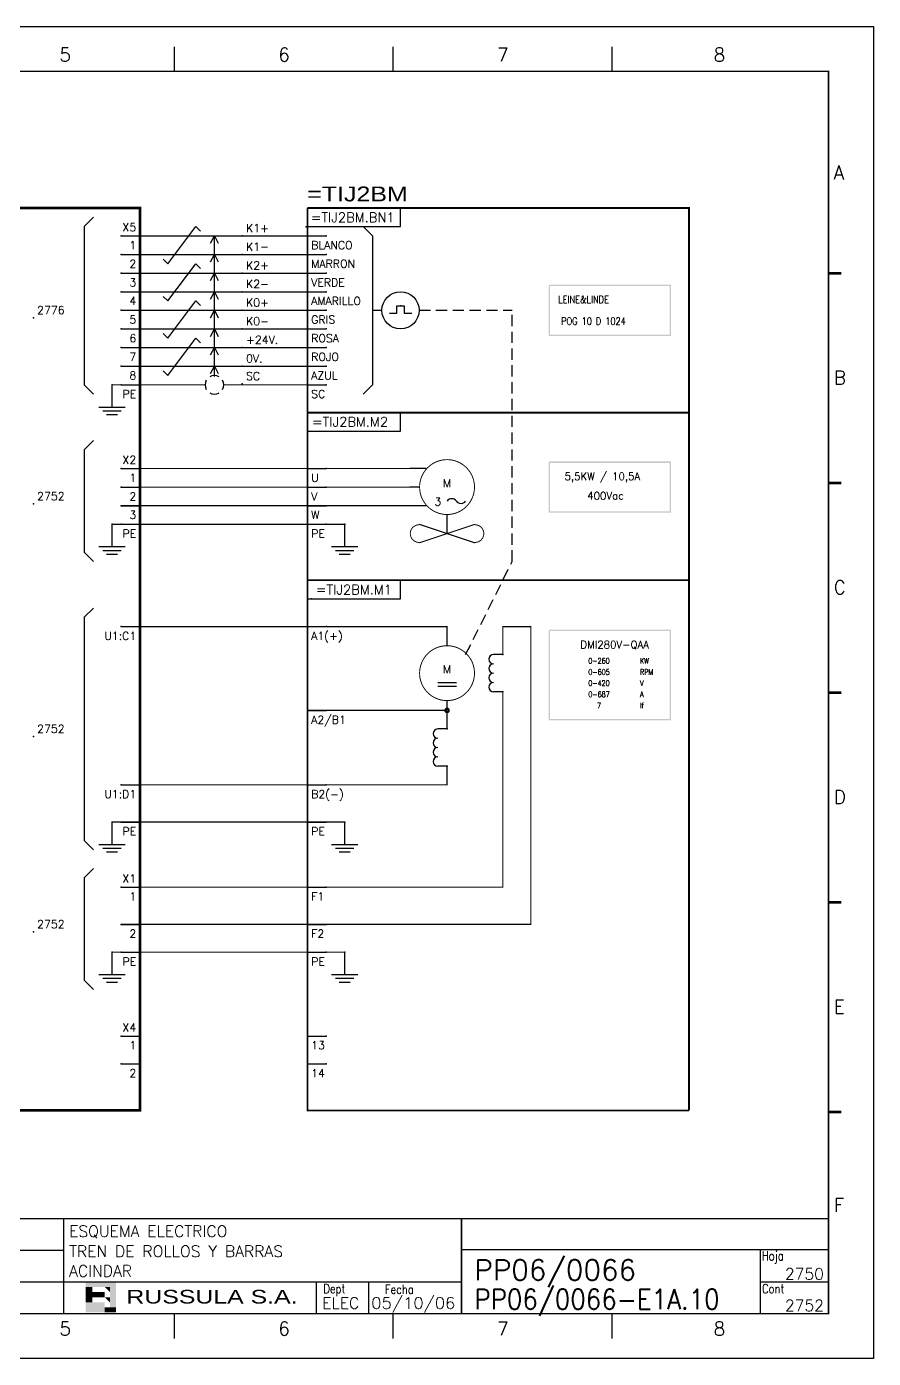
# Model space of a CAD drawing. Extents: x -25 to 1044, y -25744 to 292.
# Drawn here: x 637.3 to 826.1, y -19313.7 to -19016.7 of the extents above; entities that cross this region are included whole.
import ezdxf
from ezdxf.enums import TextEntityAlignment as Align

# ---------------------------------------------------------------- set-up
doc = ezdxf.new("R2010")
doc.units = 0
doc.header["$LTSCALE"] = 10
doc.header["$MEASUREMENT"] = 0
doc.linetypes.add('DASHDOT', pattern=[1, 0.5, -0.25, 0, -0.25])
doc.linetypes.add('HIDDEN', pattern=[0.375, 0.25, -0.125])
doc.layers.get('0').update_dxf_attribs({"linetype": 'CONTINUOUS'})
for name, color, linetype in [('1', 7, 'CONTINUOUS'), ('10', 5, 'CONTINUOUS'), ('102', 7, 'CONTINUOUS'), ('2', 7, 'CONTINUOUS'), ('8', 1, 'CONTINUOUS'), ('9', 6, 'CONTINUOUS'), ('DIBUJO', 7, 'CONTINUOUS'), ('NODE', 7, 'CONTINUOUS')]:
    doc.layers.add(name, color=color, linetype=linetype)
doc.styles.add('HELV', font='HELVBLD.SHX', dxfattribs={"width": 1.2})
doc.styles.add('HELVETICA', font='HELV.SHX')
doc.styles.add('LABEL', font='SIMPLEX', dxfattribs={"width": 0.8, "height": 4})
doc.styles.add('ROMAND', font='ROMAND.SHX', dxfattribs={"width": 0.7})
doc.styles.add('ROMANS', font='romans')
doc.styles.get("Standard").update_dxf_attribs({"font": 'simplex'})

# ---------------------------------------------------------------- blocks, each defined once
blk = doc.blocks.new('NOD', base_point=(237.5, 170))
at = {"layer": 'NODE'}
blk.add_point((237.5, 170), dxfattribs=at)
blk = doc.blocks.new('$060303')
at = {"layer": '2'}
for p, q in [((0, 0), (2.5, 0)), ((0, -10), (2.5, -10))]:
    blk.add_line(p, q, dxfattribs=at)
for centre, end in [((2.5, -1.25), 90), ((2.5, -3.75), 90.00000000000001), ((2.5, -6.25), 90.00000000000001), ((2.5, -8.75), 90.00000000000001)]:
    blk.add_arc(centre, 1.25, 270, end, dxfattribs=at)
for p in [(0, 0), (0, -10)]:
    blk.add_blockref('NOD', p, dxfattribs=at)
at = {"layer": '8'}
for tag, p in [('1A', (1.5, -3.324999999999989)), ('2A', (1.5, -13.32499999999999))]:
    blk.add_attdef(tag, text='', height=2.15, dxfattribs=at).set_placement(p, align=Align.RIGHT)
at = {"layer": '9'}
blk.add_attdef('ID', text='', height=2.15, dxfattribs=at).set_placement((0, 1.175000000000011), align=Align.CENTER)
blk = doc.blocks.new('$$PLL21')
blk.add_line((-2.5, 0), (2.5, 0))
at = {"layer": '2'}
for p in [(-2.5, 0), (2.5, 0)]:
    blk.add_blockref('NOD', p, dxfattribs=at)
at = {"layer": '8'}
blk.add_attdef('*A', (-1.5, -3.574999999999989), '', height=2.15, dxfattribs=at)
at = {"layer": '9'}
blk.add_attdef('ID', (-1.5, 1.25), '', height=2.15, dxfattribs=at)
blk = doc.blocks.new('$$PLR12')
blk.add_line((-2.5, 0), (2.5, 0))
at = {"layer": '2'}
for p in [(-2.5, 0), (2.5, 0)]:
    blk.add_blockref('NOD', p, dxfattribs=at)
at = {"layer": '8'}
blk.add_attdef('*A', text='', height=2.15, dxfattribs=at).set_placement((1.5, -3.574999999999989), align=Align.RIGHT)
at = {"layer": '9'}
blk.add_attdef('ID', text='', height=2.15, dxfattribs=at).set_placement((1.5, 1.25), align=Align.RIGHT)
blk = doc.blocks.new('$021501')
at = {"layer": '2'}
for p, q in [((0, -6), (0, 0)), ((-3.5, -6), (3.5, -6)), ((-2.5, -7), (2.5, -7)), ((-1.5, -8), (1.5, -8))]:
    blk.add_line(p, q, dxfattribs=at)
blk.add_blockref('NOD', (0, 0), dxfattribs=at)
blk = doc.blocks.new('$PP313')
at = {"layer": '2'}
blk.add_blockref('NOD', (0, 0), dxfattribs=at)
at = {"layer": '8'}
blk.add_attdef('1A', (1, -3.324999999999989), '', height=2.15, dxfattribs=at)
at = {"layer": '9'}
blk.add_attdef('ID', (1, 1), '', height=2.15, dxfattribs=at)
blk = doc.blocks.new('DOT', base_point=(355.25, 185))
at = {"layer": '2'}
blk.add_lwpolyline([(355, 185, 0.25, 0.25, 2.502154082895779), (355.237515595764, 185.2496880847195, 0.25, 0.25, 0.3996556434456849)], format="xyseb", close=True, dxfattribs=at)
blk = doc.blocks.new('$020501')
at = {"layer": '2'}
for p, q in [((-2, 1), (0, 0)), ((0, 0), (-2, -1))]:
    blk.add_line(p, q, dxfattribs=at)
blk = doc.blocks.new('$030107')
at = {"layer": '102'}
for centre, start, end in [((0, 0), 150.0000000000002, 209.9999999999999), ((0, 0), 60.00000000000018, 119.9999999999999), ((0, 0), 330.0000000000002, 29.99999999999989), ((0, -2.842170943040401e-14), 240.0000000000001, 299.9999999999998)]:
    blk.add_arc(centre, 2.500000000000008, start, end, dxfattribs=at)
blk = doc.blocks.new('$021325')
at = {"layer": '2'}
for p, q in [((-1, 0), (1, 0)), ((-1, -2), (-1, 0)), ((1, 0), (1, -2)), ((-3, -2), (-1, -2)), ((1, -2), (3, -2))]:
    blk.add_line(p, q, dxfattribs=at)
blk.add_blockref('NOD', (0, 0), dxfattribs=at)
blk = doc.blocks.new('newcajec')
at = {"layer": '1'}
for p, q in [((179.4, 20.84999999999999), (0.1303441721052074, 20.84999999999999)), ((7, 20.84999999999999), (7, 0)), ((71, 20.84999999999999), (71, 0)), ((84, 20.84999999999999), (84, 0.08964143426294768)), ((99, 20.84999999999999), (99, 0)), ((215.2, 20.79999999999999), (215.2, 0)), ((184.6434108527132, 20.17582254554676), (184.806079472624, 20.01315011347727)), ((184.806079472624, 20.01315011347727), (185.1814685954953, 20.25090212957883)), ((10.6, 16.64), (0, 16.64)), ((10.6, 16.64), (99.00000000000001, 16.64)), ((10.6, 12.48), (0, 12.48)), ((10.6, 12.48), (99.00000000000001, 12.48)), ((179.4, 13.86666666), (215.2, 13.86666666)), ((368, 14.06084184883153), (368, 0)), ((10.6, 8.32), (0, 8.32)), ((10.6, 8.32), (99.00000000000001, 8.32)), ((179.4, 6.93333333), (267.6330803594942, 6.93333333)), ((267.6330803594942, 6.93333333), (302.5, 6.93333333)), ((270.6330803594942, 6.908826233307309), (270.6330803594942, 0)), ((282.0665401797471, 6.93333333), (282.0665401797471, 0)), ((368, 6.93333333), (383, 6.93333333)), ((10.6, 4.16), (0, 4.16)), ((10.6, 4.16), (99.00000000000001, 4.16))]:
    blk.add_line(p, q, dxfattribs=at)
for points in [[(47.50000000000003, 272.5, 0.3, 0.3, 0), (47.50000000000003, 277.9125820568927, 0.3, 0.3, 0)], [(95.50000000000003, 272.5, 0.3, 0.3, 0), (95.50000000000003, 277.9125820568927, 0.3, 0.3, 0)], [(143.5000000000001, 272.5, 0.3, 0.3, 0), (143.5000000000001, 277.9125820568927, 0.3, 0.3, 0)], [(191.5000000000001, 272.5, 0.3, 0.3, 0), (191.5000000000001, 277.9125820568927, 0.3, 0.3, 0)], [(239.5000000000001, 272.5, 0.3, 0.3, 0), (239.5000000000001, 277.9125820568927, 0.3, 0.3, 0)], [(287.5000000000001, 272.5, 0.3, 0.3, 0), (287.5000000000001, 277.9125820568927, 0.3, 0.3, 0)], [(335.5000000000001, 272.5, 0.3, 0.3, 0), (335.5000000000001, 277.9125820568927, 0.3, 0.3, 0)], [(-2.989059080962793, 228.2254404700672, 0.6, 0.6, 0), (-0.1817779831361044, 228.2254404700672, 0.6, 0.6, 0)], [(383.0109409190372, 228.2254404700672, 0.6, 0.6, 0), (385.8182220168639, 228.2254404700672, 0.6, 0.6, 0)], [(-2.989059080962793, 182.2254404700672, 0.6, 0.6, 0), (-0.1817779831361044, 182.2254404700672, 0.6, 0.6, 0)], [(383.0109409190372, 182.2254404700672, 0.6, 0.6, 0), (385.8182220168639, 182.2254404700672, 0.6, 0.6, 0)], [(-2.989059080962793, 136.2254404700672, 0.6, 0.6, 0), (-0.1817779831361044, 136.2254404700672, 0.6, 0.6, 0)], [(383.0109409190372, 136.2254404700672, 0.6, 0.6, 0), (385.8182220168639, 136.2254404700672, 0.6, 0.6, 0)], [(-2.989059080962793, 90.2254404700672, 0.6, 0.6, 0), (-0.1817779831361044, 90.2254404700672, 0.6, 0.6, 0)], [(383.0109409190372, 90.2254404700672, 0.6, 0.6, 0), (385.8182220168639, 90.2254404700672, 0.6, 0.6, 0)], [(-2.989059080962793, 44.22544047006719, 0.6, 0.6, 0), (-0.1817779831361044, 44.22544047006719, 0.6, 0.6, 0)], [(383.0109409190372, 44.22544047006719, 0.6, 0.6, 0), (385.8182220168639, 44.22544047006719, 0.6, 0.6, 0)], [(383, 20.79999999999999, 0.3, 0.3, 0), (179.4, 20.79999999999999, 0.3, 0.3, 0), (179.4, 0, 0.3, 0.3, 0)], [(302.5, 20.79999999999999, 0.3, 0.3, 0), (302.5, 0, 0.3, 0.3, 0)], [(302.5, 14, 0.3, 0.3, 0), (383, 14, 0.3, 0.3, 0)], [(47.50000000000004, -5.50000000000002, 0.3, 0.3, 0), (47.50000000000004, -0.08741794310727435, 0.3, 0.3, 0)], [(95.50000000000003, -5.50000000000002, 0.3, 0.3, 0), (95.50000000000003, -0.08741794310727435, 0.3, 0.3, 0)], [(143.5000000000001, -5.50000000000002, 0.3, 0.3, 0), (143.5000000000001, -0.08741794310727435, 0.3, 0.3, 0)], [(191.5000000000001, -5.50000000000002, 0.3, 0.3, 0), (191.5000000000001, -0.08741794310727435, 0.3, 0.3, 0)], [(239.5000000000001, -5.50000000000002, 0.3, 0.3, 0), (239.5000000000001, -0.08741794310727435, 0.3, 0.3, 0)], [(287.5000000000001, -5.50000000000002, 0.3, 0.3, 0), (287.5000000000001, -0.08741794310727435, 0.3, 0.3, 0)], [(335.5000000000001, -5.50000000000002, 0.3, 0.3, 0), (335.5000000000001, -0.08741794310727435, 0.3, 0.3, 0)]]:
    blk.add_lwpolyline(points, format="xyseb", dxfattribs=at)
at = {"layer": '1', "const_width": 0.3}
blk.add_lwpolyline([(0, 0), (0, 272.5), (383, 272.5), (383, 0)], close=True, dxfattribs=at)
at = {"layer": '2', "color": 14}
for p, q in [((221.418090625, 4.694274193107214), (221.418090625, 5.808488255607214)), ((221.418090625, 2.465846068107213), (221.418090625, 3.580060130607212))]:
    blk.add_line(p, q, dxfattribs=at)
for points in [[(220.05064609375, 5.808488255607214), (220.05064609375, 6.922702318107211), (226.73593046875, 5.808488255607214), (226.73593046875, 6.922702318107211)], [(221.418090625, 2.465846068107213), (220.05064609375, 2.465846068107213), (221.418090625, 5.808488255607214), (220.05064609375, 5.808488255607214)], [(221.418090625, 4.694274193107214), (224.254271875, 4.694274193107214), (221.418090625, 3.580060130607212), (224.254271875, 3.580060130607212)], [(224.254271875, 5.808488255607214), (225.3684859375, 5.808488255607214), (225.3684859375, 4.694274193107214)], [(224.254271875, 3.580060130607212), (225.3684859375, 3.580060130607212), (225.3684859375, 2.465846068107213)], [(225.3684859375, 5.808488255607214), (226.73593046875, 5.808488255607214), (225.3684859375, 1.351632005607213), (226.73593046875, 1.351632005607213)], [(224.254271875, 0.2374179431072125), (224.254271875, 2.465846068107213), (220.05064609375, 0.2374179431072125), (220.05064609375, 2.465846068107213)], [(226.73593046875, 1.351632005607213), (226.73593046875, 0.2374179431072125), (224.254271875, 1.351632005607213), (224.254271875, 0.2374179431072125)]]:
    blk.add_solid(points, dxfattribs=at)
at = {"layer": '1', "style": 'ROMANS'}
for s, p in [('1', (22.29321663019694, 274.6822757111598)), ('2', (70.29321663019694, 274.6822757111598)), ('3', (118.2932166301969, 274.6822757111598)), ('4', (166.2932166301969, 274.6822757111598)), ('5', (214.2932166301969, 274.6822757111598)), ('6', (262.293216630197, 274.6822757111598)), ('7', (310.293216630197, 274.6822757111598)), ('8', (357.793216630197, 274.6822757111598)), ('A', (-4.369531937893967, 248.8361050328228)), ('A', (384.130468062106, 248.8361050328228)), ('B', (-4.369531937893967, 203.8361050328228)), ('B', (384.130468062106, 203.8361050328228)), ('C', (-4.369531937893967, 157.8361050328228)), ('C', (384.130468062106, 157.8361050328228)), ('D', (-4.369531937893967, 111.8361050328228)), ('D', (384.130468062106, 111.8361050328228)), ('E', (-4.369531937893967, 65.8361050328228)), ('E', (384.130468062106, 65.8361050328228)), ('F', (-4.369531937893967, 22.33610503282279)), ('F', (384.130468062106, 22.33610503282279)), ('1', (22.29321663019694, -4.817724288840244)), ('2', (70.29321663019694, -4.817724288840244)), ('3', (118.2932166301969, -4.817724288840244)), ('4', (166.2932166301969, -4.817724288840244)), ('5', (214.2932166301969, -4.817724288840244)), ('6', (262.293216630197, -4.817724288840244)), ('7', (310.293216630197, -4.817724288840244)), ('8', (357.793216630197, -4.817724288840244))]:
    blk.add_text(s, height=3, dxfattribs=at).set_placement(p)
at = {"layer": '1', "style": 'LABEL', "width": 0.8}
for s, p in [('Diseno comprobado por', (179.7314614292997, 18.27223571085374)), ('Dibujo comprobado por', (179.8050291925395, 11.4678814488418)), ('Hoja', (368.3783582875667, 11.66394739740196)), ('Dibujado por', (179.8266890074166, 4.640500723763907)), ('Fecha', (285.7145387337263, 4.296982269486556)), ('Cont', (368.4287365512884, 4.459855685207977)), ('No', (2.226666121281127, 1.047317943107212)), ('Revision', (7.999999999999986, 1.047317943107211))]:
    blk.add_text(s, height=2, dxfattribs=at).set_placement(p)
for s, p in [('Dept', (274.6061509242405, 4.441269529660175)), ('Elaborado', (77.5, 1.047317943107211)), ('Fecha', (91.5, 1.047317943107211))]:
    blk.add_text(s, height=2, dxfattribs=at).set_placement(p, align=Align.CENTER)
at = {"layer": '10', "style": 'ROMANS'}
for tag, p in [('REV41', (3.5, 18.74499999999998)), ('REV43', (77.69972273858866, 18.74499999999998)), ('REV31', (3.5, 14.58499999999999)), ('REV33', (77.69972273858866, 14.58499999999999)), ('REV21', (3.5, 10.42499999999999)), ('REV23', (77.69972273858866, 10.42499999999999)), ('REV11', (3.5, 6.265000000000002)), ('REV13', (77.69972273858866, 6.265000000000002))]:
    blk.add_attdef(tag, text='', height=2.5, dxfattribs=at).set_placement(p, align=Align.MIDDLE)
for tag, p, height in [('REV42', (7.999999999999986, 17.49499999999998), 2.5), ('SHEETNAME1', (100.5, 15.82514432423481), 2.5), ('DOCUMENTTYPE', (216.431556680333, 16.80300784715599), 2.5), ('NOTA', (305.324267012746, 15.80181941457773), 3), ('REV32', (7.999999999999986, 13.33499999999999), 2.5), ('DESIGNCHECK', (180.7368689439597, 14.83229733012664), 2.5), ('OBJECT', (216.431556680333, 12.40274635088354), 2.5), ('SHEETNAME2', (100.5, 11.66514432423481), 2.5), ('ORDER', (305.324267012746, 7.301819414577723), 4.5), ('REV22', (7.999999999999986, 9.174999999999999), 2.5), ('SHEETNAME3', (100.5, 7.505144324234807), 2.5), ('DRAWINGCHECK', (180.5313437479052, 7.714149530439984), 2.5), ('CUSTOMER', (216.431556680333, 8.084891464683468), 2.5), ('REV12', (7.999999999999986, 5.015000000000002), 2.5), ('SHEETNAME4', (100.5, 3.345144324234811), 2.5), ('USER', (180.634361454448, 0.7089454855303376), 2.5), ('DEPARTMENT', (271.9308878022507, 1.045088830057653), 2.5), ('DOCUMENT_ID', (305.324267012746, 0.9341589120460885), 4.4)]:
    blk.add_attdef(tag, p, '', height=height, dxfattribs=at)
for tag, width, p, p2 in [('REV44', 1.221199022953692, (84.52509332113708, 17.49499999999998), (98.48165358346499, 17.49499999999998)), ('REV34', 1.221199022953692, (84.52509332113708, 13.33499999999998), (98.48165358346499, 13.33499999999998)), ('REV24', 1.221199022953692, (84.52509332113708, 9.174999999999988), (98.48165358346499, 9.174999999999988)), ('REV14', 1.221199022953692, (84.52509332113708, 5.014999999999999), (98.48165358346499, 5.014999999999999)), ('CREATED2', 7.039914616041486, (282.7069601254168, 1.045088830057653), (301.1448317388588, 1.045088830057653))]:
    blk.add_attdef(tag, text='', height=2.5, dxfattribs=dict(at, width=width)).set_placement(p, p2, align=Align.FIT)
for tag, p in [('SHEET', (382, 7.433333330000005)), ('NEXTSHEET', (382, 0.5000000000000018))]:
    blk.add_attdef(tag, text='', height=2.5, dxfattribs=at).set_placement(p, align=Align.RIGHT)
at = {"layer": 'DIBUJO', "color": 14, "style": 'HELVETICA', "width": 1.3}
blk.add_text('RUSSULA S.A.', height=3, dxfattribs=at).set_placement((229, 2.191446348186597))

msp = doc.modelspace()

# ---------------------------------------------------------------- linework, layer by layer
at = {"layer": '2', "color": 3}
for p, q in [((720.6438389114073, -19061.23817952607), (720.6438389114073, -19057.08826209488)), ((699.8942517554441, -19061.23817952607), (720.6438389114073, -19061.23817952607)), ((720.6438389114073, -19106.88727126919), (720.6438389114073, -19102.73735383799)), ((699.8942517554441, -19106.88727126919), (720.6438389114073, -19106.88727126919)), ((720.6438389114073, -19144.23652814992), (720.6438389114073, -19140.08661071873)), ((699.8942517554441, -19144.23652814992), (720.6438389114073, -19144.23652814992))]:
    msp.add_line(p, q, dxfattribs=at)
at = {"layer": '2'}
for p, q in [((650.0952425811322, -19061.34131665104), (650.0952425811322, -19096.51247769121)), ((652.1702012967285, -19059.16322081047), (650.1681715415859, -19061.16525056562)), ((668.7698710214991, -19069.53801438845), (674.994747168288, -19061.23817952607)), ((674.994747168288, -19061.23817952607), (676.0322265260863, -19062.27565888387)), ((712.344004049022, -19061.23817952607), (714.4189627646183, -19063.31313824167)), ((662.5449948747101, -19063.31313824167), (699.8942517554441, -19063.31313824167)), ((679.1446645994806, -19094.6898086168), (679.1446645994806, -19063.31313824167)), ((714.4189627646183, -19063.31313824167), (714.4189627646183, -19096.51247769121)), ((662.5449948747101, -19067.46305567286), (699.8942517554441, -19067.46305567286)), ((667.732391663701, -19068.50053503066), (668.7698710214991, -19069.53801438845)), ((668.7698710214991, -19077.83784925084), (674.994747168288, -19069.53801438845)), ((674.994747168288, -19069.53801438845), (676.0322265260863, -19070.57549374625)), ((662.5449948747101, -19071.61297310405), (699.8942517554441, -19071.61297310405)), ((662.5449948747101, -19075.76289053525), (699.8942517554441, -19075.76289053525)), ((667.732391663701, -19076.80036989304), (668.7698710214991, -19077.83784925084)), ((668.7698710214991, -19086.13768411323), (674.994747168288, -19077.83784925084)), ((674.994747168288, -19077.83784925084), (676.0322265260863, -19078.87532860864)), ((662.5449948747101, -19079.91280796644), (699.8942517554441, -19079.91280796644)), ((714.4189627646183, -19079.91280796644), (716.4939214802147, -19079.91280796644)), ((662.5449948747101, -19084.06272539763), (699.8942517554441, -19084.06272539763)), ((667.732391663701, -19085.10020475543), (668.7698710214991, -19086.13768411323)), ((668.7698710214991, -19094.43751897561), (674.994747168288, -19086.13768411323)), ((674.994747168288, -19086.13768411323), (676.0322265260863, -19087.17516347103)), ((662.5449948747101, -19088.21264282882), (699.8942517554441, -19088.21264282882)), ((662.5449948747101, -19092.36256026002), (699.8942517554441, -19092.36256026002)), ((667.732391663701, -19093.40003961781), (668.7698710214991, -19094.43751897561)), ((650.0952425811322, -19096.51247769121), (652.1702012967285, -19098.5874364068)), ((714.4189627646183, -19096.51247769121), (712.344004049022, -19098.5874364068)), ((652.1702012967285, -19108.96222998479), (650.0952425811322, -19111.03718870038)), ((650.0952425811322, -19111.03718870038), (650.0952425811322, -19133.86173457194)), ((726.3788837508098, -19115.18710613158), (722.7187976270036, -19115.18710613158)), ((724.7937563426, -19119.33702356277), (722.7187976270036, -19119.33702356277)), ((726.3788837508098, -19123.48694099396), (722.7187976270036, -19123.48694099396)), ((650.0952425811322, -19133.86173457194), (652.1702012967285, -19135.93669328753)), ((652.1702012967285, -19146.31148686552), (650.0952425811322, -19148.38644558112)), ((650.0952425811322, -19148.38644558112), (650.0952425811322, -19198.18545475543)), ((728.9436737737926, -19162.91115659029), (733.0935912049853, -19162.91115659029)), ((728.9436737737926, -19163.71289444478), (733.0935912049853, -19163.71289444478)), ((650.0952425811322, -19198.18545475543), (652.1702012967285, -19200.26041347102)), ((652.1702012967285, -19204.41033090222), (650.0952425811322, -19206.48528961781)), ((650.0952425811322, -19206.48528961781), (650.0952425811322, -19229.30983548937)), ((650.0952425811322, -19229.30983548937), (652.1702012967285, -19231.38479420497))]:
    msp.add_line(p, q, dxfattribs=at)
at = {"layer": '2', "linetype": 'HIDDEN'}
for p, q in [((724.7937563426, -19079.91280796644), (745.5433434985633, -19079.91280796644)), ((745.5433434985633, -19135.93669328753), (745.5433434985633, -19079.91280796644)), ((735.1685499205815, -19156.6862804435), (745.5433434985633, -19135.93669328753))]:
    msp.add_line(p, q, dxfattribs=at)
at = {"layer": '2', "color": 3, "linetype": 'DASHDOT'}
for points in [[(562.9469765260862, -19057.08826209488, 0.5809884403669725, 0.5809884403669725, 0), (662.5449948747101, -19057.08826209488, 0.5809884403669725, 0.5809884403669725, 0), (662.5449948747101, -19258.35925750772, 0.5809884403669725, 0.5809884403669725, 0), (562.9469765260862, -19258.35925750772, 0.5809884403669725, 0.5809884403669725, 0), (562.9469765260862, -19057.08826209488, 0.5809884403669725, 0.5809884403669725, 0)], [(784.9675590948934, -19258.35925750772, 0.414991743119266, 0.414991743119266, 0), (699.8942517554441, -19258.35925750772, 0.414991743119266, 0.414991743119266, 0), (699.8942517554441, -19057.08826209488, 0.414991743119266, 0.414991743119266, 0)], [(699.8942517554441, -19057.08826209488, 0.414991743119266, 0.414991743119266, 0), (784.9675590948934, -19057.08826209488, 0.414991743119266, 0.414991743119266, 0), (784.9675590948934, -19258.35925750772, 0.414991743119266, 0.414991743119266, 0)], [(699.8942517554441, -19102.73735383799, 0.414991743119266, 0.414991743119266, 0), (784.9675590948934, -19102.73735383799, 0.414991743119266, 0.414991743119266, 0)], [(699.8942517554441, -19140.08661071873, 0.414991743119266, 0.414991743119266, 0), (784.9675590948934, -19140.08661071873, 0.414991743119266, 0.414991743119266, 0)]]:
    msp.add_lwpolyline(points, format="xyseb", dxfattribs=at)
at = {"layer": '2', "linetype": 'HIDDEN'}
for points in [[(656.3201187279211, -19096.51247769121, 0.2489950458715596, 0.2489950458715596, 0), (677.0697058838844, -19096.51247769121, 0.2489950458715596, 0.2489950458715596, 0)], [(681.219623315077, -19096.51247769121, 0.2489950458715596, 0.2489950458715596, 0), (704.0441691866367, -19096.51247769121, 0.2489950458715596, 0.2489950458715596, 0)], [(731.0186324893889, -19129.71181714075, 0.2489950458715596, 0.2489950458715596, 0), (731.0186324893889, -19125.56189970956, 0.2489950458715596, 0.2489950458715596, 0)]]:
    msp.add_lwpolyline(points, format="xyseb", dxfattribs=at)
at = {"layer": '2'}
for points in [[(724.8975042783799, -19119.33702356277, 0.207495871559633, 0.207495871559633, 1), (737.1397607003981, -19119.33702356277, 0.207495871559633, 0.207495871559633, 1)], [(724.8975042783799, -19160.83619787469, 0.207495871559633, 0.207495871559633, 1), (737.1397607003981, -19160.83619787469, 0.207495871559633, 0.207495871559633, 1)]]:
    msp.add_lwpolyline(points, format="xyseb", close=True, dxfattribs=at)
for points in [[(658.3950774435175, -19115.18710613158, 0.2489950458715596, 0.2489950458715596, 0), (726.4330269460447, -19115.18710613158, 0.2489950458715596, 0.2489950458715596, 0)], [(658.3950774435175, -19119.33702356277, 0.2489950458715596, 0.2489950458715596, 0), (724.7937563426, -19119.33702356277, 0.2489950458715596, 0.2489950458715596, 0)], [(658.3950774435175, -19123.48694099396, 0.2489950458715596, 0.2489950458715596, 0), (726.3723237088046, -19123.48694099396, 0.2489950458715596, 0.2489950458715596, 0)], [(656.3201187279211, -19127.63685842515, 0.2489950458715596, 0.2489950458715596, 0), (708.1940866178294, -19127.63685842515, 0.2489950458715596, 0.2489950458715596, 0)], [(724.7937563426, -19131.68302792056, 0.207495871559633, 0.207495871559633, -0.414213562373095), (722.8225455627836, -19129.71181714075, 0.207495871559633, 0.207495871559633, -0.414213562373095), (724.7937563426, -19127.74060636093, 0.207495871559633, 0.207495871559633, -1)], [(724.7937563426, -19127.63685842515, 0.2489950458715596, 0.2489950458715596, 0), (737.2435086361779, -19131.78677585635, 0.2489950458715596, 0.2489950458715596, 0)], [(724.7937563426, -19131.78677585635, 0.2489950458715596, 0.2489950458715596, 0), (737.2435086361779, -19127.63685842515, 0.2489950458715596, 0.2489950458715596, 0)], [(737.2435086361779, -19131.68302792056, 0.207495871559633, 0.207495871559633, 0.414213562373095), (739.2147194159945, -19129.71181714075, 0.207495871559633, 0.207495871559633, 0.414213562373095), (737.2435086361779, -19127.74060636093, 0.207495871559633, 0.207495871559633, 1)], [(743.4683847829668, -19156.6862804435, 0.2489950458715596, 0.2489950458715596, 0), (743.4683847829668, -19150.46140429671, 0.2489950458715596, 0.2489950458715596, 0), (749.693260929756, -19150.46140429671, 0.2489950458715596, 0.2489950458715596, 0), (749.693260929756, -19216.8600831958, 0.2489950458715596, 0.2489950458715596, 0), (658.3950774435175, -19216.8600831958, 0.2489950458715596, 0.2489950458715596, 0)], [(731.0186324893889, -19154.6113217279, 0.2489950458715596, 0.2489950458715596, 0), (731.0186324893889, -19150.46140429671, 0.2489950458715596, 0.2489950458715596, 0), (658.3950774435175, -19150.46140429671, 0.2489950458715596, 0.2489950458715596, 0)], [(658.3950774435175, -19208.56024833341, 0.2489950458715596, 0.2489950458715596, 0), (743.4683847829668, -19208.56024833341, 0.2489950458715596, 0.2489950458715596, 0), (743.4683847829668, -19164.98611530589, 0.2489950458715596, 0.2489950458715596, 0)], [(731.0186324893889, -19167.06107402148, 0.2489950458715596, 0.2489950458715596, 0), (731.0186324893889, -19169.13603273708, 0.2489950458715596, 0.2489950458715596, 0), (699.8942517554441, -19169.13603273708, 0.2489950458715596, 0.2489950458715596, 0)], [(731.0186324893889, -19169.13603273708, 0.2489950458715596, 0.2489950458715596, 0), (731.0186324893889, -19173.28595016827, 0.2489950458715596, 0.2489950458715596, 0)], [(731.0186324893889, -19181.58578503066, 0.2489950458715596, 0.2489950458715596, 0), (731.0186324893889, -19185.73570246185, 0.2489950458715596, 0.2489950458715596, 0), (658.3950774435175, -19185.73570246185, 0.2489950458715596, 0.2489950458715596, 0)], [(656.3201187279211, -19194.03553732423, 0.2489950458715596, 0.2489950458715596, 0), (708.1940866178294, -19194.03553732423, 0.2489950458715596, 0.2489950458715596, 0)], [(656.3201187279211, -19223.08495934258, 0.2489950458715596, 0.2489950458715596, 0), (708.1940866178294, -19223.08495934258, 0.2489950458715596, 0.2489950458715596, 0)]]:
    msp.add_lwpolyline(points, format="xyseb", dxfattribs=at)
msp.add_circle((720.6438389114073, -19079.91280796644), 4.14991743119266, dxfattribs=at)
for centre, radius, start, end in [((650.3442376270037, -19061.34131665104), 0.2489950458715596, 135.0000000000683, 180), ((732.0561118471871, -19123.22757115451), 1.296849197247707, 36.86989764577872, 143.1301023542213), ((734.1310705627835, -19121.67135211781), 1.296849197247707, 216.8698976457787, 323.1301023542213)]:
    msp.add_arc(centre, radius, start, end, dxfattribs=at)
for points in [[(753.677181663701, -19085.64791520893), (754.0091750581963, -19085.31592181443), (753.677181663701, -19074.34907925299), (754.0091750581963, -19074.34907925299)], [(753.8431783609486, -19074.18308255574), (753.8431783609486, -19074.51507595024), (780.9836383609487, -19074.18308255574), (780.6516449664532, -19074.51507595024)], [(780.9836383609487, -19074.18308255574), (780.6516449664532, -19074.51507595024), (780.9836383609487, -19085.64791520893), (780.6516449664532, -19085.31592181443)], [(780.9836383609487, -19085.64791520893), (780.6516449664532, -19085.31592181443), (753.677181663701, -19085.64791520893), (754.0091750581963, -19085.31592181443)], [(753.677181663701, -19125.07213080526), (754.0091750581963, -19124.74013741076), (753.677181663701, -19113.77329484932), (754.0091750581963, -19113.77329484932)], [(753.8431783609486, -19113.60729815208), (753.8431783609486, -19113.93929154657), (780.9836383609487, -19113.60729815208), (780.6516449664532, -19113.93929154657)], [(780.9836383609487, -19113.60729815208), (780.6516449664532, -19113.93929154657), (780.9836383609487, -19125.07213080526), (780.6516449664532, -19124.74013741076)], [(780.9836383609487, -19125.07213080526), (780.6516449664532, -19124.74013741076), (753.677181663701, -19125.07213080526), (754.0091750581963, -19124.74013741076)], [(753.677181663701, -19171.37698814992), (754.0091750581963, -19171.04499475543), (753.677181663701, -19151.29138778295), (754.0091750581963, -19151.29138778295)], [(753.8431783609486, -19151.1253910857), (753.8431783609486, -19151.4573844802), (780.9836383609487, -19151.1253910857), (780.6516449664532, -19151.4573844802)], [(780.9836383609487, -19151.1253910857), (780.6516449664532, -19151.4573844802), (780.9836383609487, -19171.37698814992), (780.6516449664532, -19171.04499475543)], [(780.9836383609487, -19171.37698814992), (780.6516449664532, -19171.04499475543), (753.677181663701, -19171.37698814992), (754.0091750581963, -19171.04499475543)]]:
    msp.add_trace(points, dxfattribs=at)
at = {"layer": 'DIBUJO'}
msp.add_lwpolyline([(406.07139918116, -19016.65175014508), (826.07139918116, -19016.65175014508), (826.07139918116, -19313.65175014508), (406.07139918116, -19313.65175014508), (406.07139918116, -19016.65175014508)], dxfattribs=at)

# ---------------------------------------------------------------- block references
at = {"layer": '2', "color": 7}
ref = msp.add_blockref('newcajec', (426.7466285389584, -19303.65175014508), dxfattribs=dict(at, xscale=1.01651376146789, yscale=1.01651376146789, zscale=1.01651376146789))
ref.add_attrib('REV24', '24/05/07', dxfattribs={"layer": '10', "height": 2.541284403669724, "style": 'ROMANS', "width": 0.7281683615127574}).set_placement((512.6675490892518, -19294.3252363836), (526.854584658664, -19294.3252363836), align=Align.FIT)
ref.add_attrib('SHEETNAME3', '-', (528.9062615664812, -19296.02266765769), dxfattribs={"layer": '10', "height": 2.541284403669724, "style": 'ROMANS'})
ref.add_attrib('SHEETNAME2', 'CONVERTIDOR C.C. TIJERA 2BM', (528.9062615664812, -19291.79397040998), dxfattribs={"layer": '10', "height": 2.541284403669724, "style": 'ROMANS'})
ref.add_attrib('SHEETNAME1', '+TA104', (528.9062615664812, -19287.56527316227), dxfattribs={"layer": '10', "height": 2.541284403669724, "style": 'ROMANS'})
ref.add_attrib('USER', 'J.PAZOS', (610.3639427513697, -19302.9310973029), dxfattribs={"layer": '10', "height": 2.541284403669724, "style": 'ROMANS'})
ref.add_attrib('DRAWINGCHECK', 'J.L.C.C.', (610.259223834994, -19295.81021098936), dxfattribs={"layer": '10', "height": 2.541284403669724, "style": 'ROMANS'})
ref.add_attrib('DESIGNCHECK', 'J.M. CEDEIRA', (610.4681430251119, -19288.57451579481), dxfattribs={"layer": '10', "height": 2.541284403669724, "style": 'ROMANS'})
ref.add_attrib('REV22', 'As-built', (434.8787386307014, -19294.3252363836), dxfattribs={"layer": '10', "height": 2.541284403669724, "style": 'ROMANS'})
ref.add_attrib('REV12', 'Aprobación documentación', (434.8787386307014, -19298.55393363131), dxfattribs={"layer": '10', "height": 2.541284403669724, "style": 'ROMANS'})
ref.add_attrib('REV21', '1', dxfattribs={"layer": '10', "height": 2.541284403669724, "style": 'ROMANS'}).set_placement((430.3044267040959, -19293.05459418177), align=Align.MIDDLE)
ref.add_attrib('REV11', '0', dxfattribs={"layer": '10', "height": 2.541284403669724, "style": 'ROMANS'}).set_placement((430.3044267040959, -19297.28329142947), align=Align.MIDDLE)
ref.add_attrib('SHEETNAME4', '-', (528.9062615664812, -19300.25136490539), dxfattribs={"layer": '10', "height": 2.541284403669724, "style": 'ROMANS'})
ref.add_attrib('REV14', '18/10/06', dxfattribs={"layer": '10', "height": 2.541284403669724, "style": 'ROMANS', "width": 0.7281683615127575}).set_placement((512.6675490892518, -19298.55393363131), (526.854584658664, -19298.55393363131), align=Align.FIT)
ref.add_attrib('REV23', 'C.C.R.', dxfattribs={"layer": '10', "height": 2.541284403669724, "style": 'ROMANS'}).set_placement((505.7294659649733, -19293.05459418177), align=Align.MIDDLE)
ref.add_attrib('REV13', 'PAZOS', dxfattribs={"layer": '10', "height": 2.541284403669724, "style": 'ROMANS'}).set_placement((505.7294659649733, -19297.28329142947), align=Align.MIDDLE)
ref.add_attrib('DOCUMENT_ID', 'PP06/0066-E1A.10', (737.1129476675111, -19302.70216475558), dxfattribs={"layer": '10', "height": 4.472660550458715, "style": 'ROMANS', "width": 0.9})
ref.add_attrib('ORDER', 'PP06/0066', (737.1129476675111, -19296.2293502264), dxfattribs={"layer": '10', "height": 4.574311926605504, "style": 'ROMANS'})
ref.add_attrib('CUSTOMER', 'ACINDAR', (646.7522843204343, -19295.43334671125), dxfattribs={"layer": '10', "height": 2.541284403669724, "style": 'ROMANS'})
ref.add_attrib('OBJECT', 'TREN DE ROLLOS Y BARRAS', (646.7522843204343, -19291.0441877994), dxfattribs={"layer": '10', "height": 2.541284403669724, "style": 'ROMANS'})
ref.add_attrib('DOCUMENTTYPE', 'ESQUEMA ELECTRICO', (646.7522843204343, -19286.57126143439), dxfattribs={"layer": '10', "height": 2.541284403669724, "style": 'ROMANS'})
ref.add_attrib('CREATED2', '05/10/06', dxfattribs={"layer": '10', "height": 2.541284403669724, "style": 'ROMANS', "width": 0.9619759102665423}).set_placement((714.1221439691984, -19302.58940296737), (732.8644941964404, -19302.58940296737), align=Align.FIT)
ref.add_attrib('DEPARTMENT', 'ELEC', (703.1681181581268, -19302.58940296737), dxfattribs={"layer": '10', "height": 2.541284403669724, "style": 'ROMANS'})
ref.add_attrib('NEXTSHEET', '2752', dxfattribs={"layer": '10', "height": 2.541284403669724, "style": 'ROMANS'}).set_placement((815.0548854196923, -19303.14349326434), align=Align.RIGHT)
ref.add_attrib('SHEET', '2750', dxfattribs={"layer": '10', "height": 2.541284403669724, "style": 'ROMANS'}).set_placement((815.0548854196923, -19296.09566452155), align=Align.RIGHT)
at = {"layer": '2'}
ref = msp.add_blockref('$PP313', (699.6219465946507, -19061.27243618688), dxfattribs=dict(at, xscale=0.9959801834862761, yscale=0.9959801834862761, zscale=0.9959801834862761))
ref.add_attrib('ID', '=TIJ2BM.BN1', (700.6179267781367, -19060.27645600339), dxfattribs={"layer": '9', "height": 2.141357394495413})
for name, p, xscale, yscale, zscale, values in [('$$PLR12', (660.4700361591138, -19063.31313824167), 0.829983486238532, 0.829983486238532, 0.829983486238532, {'ID': 'X5', '*A': '1'}), ('$$PLL21', (701.9692104710405, -19063.31313824167), 0.8299834862385514, 0.8299834862385514, 0.8299834862385514, {'*A': 'BLANCO'}), ('$$PLR12', (660.4700361591138, -19067.46305567286), 0.829983486238532, 0.829983486238532, 0.829983486238532, {'*A': '2'}), ('$$PLL21', (701.9692104710405, -19067.46305567286), 0.8299834862385514, 0.8299834862385514, 0.8299834862385514, {'*A': 'MARRON'}), ('$$PLR12', (660.4700361591138, -19071.61297310405), 0.829983486238532, 0.829983486238532, 0.829983486238532, {'*A': '3'}), ('$$PLL21', (701.9692104710405, -19071.61297310405), 0.8299834862385514, 0.8299834862385514, 0.8299834862385514, {'*A': 'VERDE'}), ('$$PLR12', (660.4700361591138, -19075.76289053525), 0.829983486238532, 0.829983486238532, 0.829983486238532, {'*A': '4'}), ('$$PLL21', (701.9692104710405, -19075.76289053525), 0.8299834862385514, 0.8299834862385514, 0.8299834862385514, {'*A': 'AMARILLO'}), ('$$PLR12', (660.4700361591138, -19079.91280796644), 0.829983486238532, 0.829983486238532, 0.829983486238532, {'*A': '5'}), ('$$PLL21', (701.9692104710405, -19079.91280796644), 0.8299834862385514, 0.8299834862385514, 0.8299834862385514, {'*A': 'GRIS'}), ('$$PLR12', (660.4700361591138, -19084.06272539763), 0.829983486238532, 0.829983486238532, 0.829983486238532, {'*A': '6'}), ('$$PLL21', (701.9692104710405, -19084.06272539763), 0.8299834862385514, 0.8299834862385514, 0.8299834862385514, {'*A': 'ROSA'}), ('$$PLR12', (660.4700361591138, -19088.21264282882), 0.829983486238532, 0.829983486238532, 0.829983486238532, {'*A': '7'}), ('$$PLL21', (701.9692104710405, -19088.21264282882), 0.8299834862385514, 0.8299834862385514, 0.8299834862385514, {'*A': 'ROJO'}), ('$$PLR12', (660.4700361591138, -19092.36256026002), 0.829983486238532, 0.829983486238532, 0.829983486238532, {'*A': '8'}), ('$$PLL21', (701.9692104710405, -19092.36256026002), 0.8299834862385514, 0.8299834862385514, 0.8299834862385514, {'*A': 'AZUL'}), ('$$PLR12', (660.4700361591138, -19096.51247769121), 0.829983486238532, 0.829983486238532, 0.829983486238532, {'*A': 'PE'}), ('$$PLL21', (701.9692104710405, -19096.51247769121), 0.829983486238532, 0.829983486238532, 0.829983486238532, {'*A': 'SC'}), ('$$PLR12', (660.4700361591138, -19115.18710613158), 0.829983486238532, 0.829983486238532, 0.829983486238532, {'ID': 'X2', '*A': '1'}), ('$$PLL21', (701.9692104710405, -19115.18710613158), 0.829983486238532, 0.829983486238532, 0.829983486238532, {'*A': 'U'}), ('$$PLR12', (660.4700361591138, -19119.33702356277), 0.829983486238532, 0.829983486238532, 0.829983486238532, {'*A': '2'}), ('$$PLL21', (701.9692104710405, -19119.33702356277), 0.829983486238532, 0.829983486238532, 0.829983486238532, {'*A': 'V'}), ('$$PLR12', (660.4700361591138, -19123.48694099396), 0.829983486238532, 0.829983486238532, 0.829983486238532, {'*A': '3'}), ('$$PLL21', (701.9692104710405, -19123.48694099396), 0.829983486238532, 0.829983486238532, 0.829983486238532, {'*A': 'W'}), ('$$PLR12', (660.4700361591138, -19127.63685842515), 0.829983486238532, 0.829983486238532, 0.829983486238532, {'*A': 'PE'}), ('$$PLL21', (701.9692104710405, -19127.63685842515), 0.829983486238532, 0.829983486238532, 0.829983486238532, {'*A': 'PE'}), ('$$PLR12', (660.4700361591138, -19150.46140429671), 0.829983486238532, 0.829983486238532, 0.829983486238532, {'*A': 'U1:C1'}), ('$$PLL21', (701.9692104710405, -19150.46140429671), 0.829983486238532, 0.829983486238532, 0.829983486238532, {'*A': 'A1(+)'}), ('$$PLL21', (701.9692104710405, -19169.13603273708), 0.829983486238532, 0.829983486238532, 0.829983486238532, {'*A': 'A2/B1'}), ('$$PLR12', (660.4700361591138, -19185.73570246185), 0.829983486238532, 0.829983486238532, 0.829983486238532, {'*A': 'U1:D1'}), ('$$PLL21', (701.9692104710405, -19185.73570246185), 0.829983486238532, 0.829983486238532, 0.829983486238532, {'*A': 'B2(-)'}), ('$$PLR12', (660.4700361591138, -19194.03553732423), 0.829983486238532, 0.829983486238532, 0.829983486238532, {'*A': 'PE'}), ('$$PLL21', (701.9692104710405, -19194.03553732423), 0.829983486238532, 0.829983486238532, 0.829983486238532, {'*A': 'PE'}), ('$$PLR12', (660.4700361591138, -19208.56024833341), 0.829983486238532, 0.829983486238532, 0.829983486238532, {'ID': 'X1', '*A': '1'}), ('$$PLL21', (701.9692104710405, -19208.56024833341), 0.829983486238532, 0.829983486238532, 0.829983486238532, {'*A': 'F1'}), ('$$PLR12', (660.4700361591138, -19216.8600831958), 0.829983486238532, 0.829983486238532, 0.829983486238532, {'*A': '2'}), ('$$PLL21', (701.9692104710405, -19216.8600831958), 0.829983486238532, 0.829983486238532, 0.829983486238532, {'*A': 'F2'}), ('$$PLR12', (660.4700361591138, -19223.08495934258), 0.829983486238532, 0.829983486238532, 0.829983486238532, {'*A': 'PE'}), ('$$PLL21', (701.9692104710405, -19223.08495934258), 0.829983486238532, 0.829983486238532, 0.829983486238532, {'*A': 'PE'}), ('$$PLR12', (660.4700361591138, -19241.75958778295), 0.829983486238532, 0.829983486238532, 0.829983486238532, {'ID': 'X4', '*A': '1'}), ('$$PLL21', (701.9692104710405, -19241.75958778295), 0.829983486238532, 0.829983486238532, 0.829983486238532, {'*A': '13'}), ('$$PLR12', (660.4700361591138, -19247.98446392974), 0.829983486238532, 0.829983486238532, 0.829983486238532, {'*A': '2'}), ('$$PLL21', (701.9692104710405, -19247.98446392974), 0.829983486238532, 0.829983486238532, 0.829983486238532, {'*A': '14'})]:
    msp.add_blockref(name, p, dxfattribs=dict(at, xscale=xscale, yscale=yscale, zscale=zscale)).add_auto_attribs(values)
ref = msp.add_blockref('$PP313', (685.3695407462696, -19063.31313824167), dxfattribs=dict(at, xscale=0.829983486238532, yscale=0.829983486238532, zscale=0.829983486238532))
ref.add_attrib('ID', 'K1+', (686.1995242325083, -19062.48315475543), dxfattribs={"layer": '9', "height": 1.784464495412844})
at = {"layer": '2', "xscale": 0.829983486238532, "yscale": 0.829983486238532, "zscale": 0.829983486238532}
for name, p, rotation in [('$020501', (679.1446645994806, -19063.31313824167), 90), ('$020501', (679.1446645994806, -19067.46305567286), 90), ('$020501', (679.1446645994806, -19071.61297310405), 90), ('$020501', (679.1446645994806, -19075.76289053525), 90), ('$020501', (679.1446645994806, -19079.91280796644), 90), ('$020501', (679.1446645994806, -19084.06272539763), 90), ('$020501', (679.1446645994806, -19088.21264282882), 90), ('$020501', (679.1446645994806, -19092.36256026002), 90), ('$060303', (743.4683847829668, -19164.98611530589), 180), ('$060303', (731.0186324893889, -19181.58578503066), 180)]:
    msp.add_blockref(name, p, dxfattribs=dict(at, rotation=rotation))
at = {"layer": '2'}
ref = msp.add_blockref('$PP313', (685.3695407462696, -19067.46305567286), dxfattribs=dict(at, xscale=0.829983486238532, yscale=0.829983486238532, zscale=0.829983486238532))
ref.add_attrib('ID', 'K1-', (686.1995242325083, -19066.63307218662), dxfattribs={"layer": '9', "height": 1.784464495412844})
ref = msp.add_blockref('$PP313', (685.3695407462696, -19071.61297310405), dxfattribs=dict(at, xscale=0.829983486238532, yscale=0.829983486238532, zscale=0.829983486238532))
ref.add_attrib('ID', 'K2+', (686.1995242325083, -19070.78298961781), dxfattribs={"layer": '9', "height": 1.784464495412844})
ref = msp.add_blockref('$PP313', (685.3695407462696, -19075.76289053525), dxfattribs=dict(at, xscale=0.829983486238532, yscale=0.829983486238532, zscale=0.829983486238532))
ref.add_attrib('ID', 'K2-', (686.1995242325083, -19074.93290704901), dxfattribs={"layer": '9', "height": 1.784464495412844})
ref = msp.add_blockref('$PP313', (638.7992749213032, -19081.60065792114), dxfattribs=dict(at, xscale=0.829983486238532, yscale=0.829983486238532, zscale=0.829983486238532))
ref.add_attrib('ID', '2776', (639.6292584075417, -19080.77067443491), dxfattribs={"layer": '9', "height": 1.784464495412844})
ref = msp.add_blockref('$PP313', (685.3695407462696, -19079.91280796644), dxfattribs=dict(at, xscale=0.829983486238532, yscale=0.829983486238532, zscale=0.829983486238532))
ref.add_attrib('ID', 'K0+', (686.1995242325083, -19079.0828244802), dxfattribs={"layer": '9', "height": 1.784464495412844})
for name, p, xscale, yscale, zscale in [('$021325', (720.6438389114073, -19078.90815930071), 0.829983486238532, 0.829983486238532, 0.829983486238532), ('$021501', (656.3201187279211, -19096.51247769121), 0.829983486238532, 0.829983486238532, 0.829983486238532), ('$030107', (679.1446645994806, -19096.51247769121), 0.829983486238532, 0.829983486238532, 0.829983486238532), ('$021501', (656.3201187279211, -19127.63685842515), 0.829983486238532, 0.829983486238532, 0.829983486238532), ('$021501', (708.1940866178294, -19127.63685842515), 0.829983486238532, 0.829983486238532, 0.829983486238532), ('DOT', (731.0186324893889, -19169.13603273708), 1.659966972477064, 1.659966972477064, 1.659966972477064), ('$021501', (656.3201187279211, -19194.03553732423), 0.829983486238532, 0.829983486238532, 0.829983486238532), ('$021501', (708.1940866178294, -19194.03553732423), 0.829983486238532, 0.829983486238532, 0.829983486238532), ('$021501', (656.3201187279211, -19223.08495934258), 0.829983486238532, 0.829983486238532, 0.829983486238532), ('$021501', (708.1940866178294, -19223.08495934258), 0.829983486238532, 0.829983486238532, 0.829983486238532)]:
    msp.add_blockref(name, p, dxfattribs=dict(at, xscale=xscale, yscale=yscale, zscale=zscale))
ref = msp.add_blockref('$PP313', (685.3695407462696, -19084.06272539763), dxfattribs=dict(at, xscale=0.829983486238532, yscale=0.829983486238532, zscale=0.829983486238532))
ref.add_attrib('ID', 'K0-', (686.1995242325083, -19083.23274191139), dxfattribs={"layer": '9', "height": 1.784464495412844})
ref = msp.add_blockref('$PP313', (685.3695407462696, -19088.21264282882), dxfattribs=dict(at, xscale=0.829983486238532, yscale=0.829983486238532, zscale=0.829983486238532))
ref.add_attrib('ID', '+24V.', (686.1995242325083, -19087.38265934258), dxfattribs={"layer": '9', "height": 1.784464495412844})
ref = msp.add_blockref('$PP313', (685.3695407462696, -19092.36256026002), dxfattribs=dict(at, xscale=0.829983486238532, yscale=0.829983486238532, zscale=0.829983486238532))
ref.add_attrib('ID', '0V.', (686.1995242325083, -19091.53257677377), dxfattribs={"layer": '9', "height": 1.784464495412844})
ref = msp.add_blockref('$PP313', (685.3695407462696, -19096.308920138), dxfattribs=dict(at, xscale=0.829983486238532, yscale=0.829983486238532, zscale=0.829983486238532))
ref.add_attrib('ID', 'SC', (686.1995242325083, -19095.47893665175), dxfattribs={"layer": '9', "height": 1.784464495412844})
ref = msp.add_blockref('$PP313', (699.9082037170624, -19106.84999384491), dxfattribs=dict(at, xscale=0.9959801834862761, yscale=0.9959801834862761, zscale=0.9959801834862761))
ref.add_attrib('ID', '=TIJ2BM.M2', (700.9041839005484, -19105.85401366142), dxfattribs={"layer": '9', "height": 2.141357394495413})
ref = msp.add_blockref('$PP313', (638.7992749213032, -19123.09983223307), dxfattribs=dict(at, xscale=0.829983486238532, yscale=0.829983486238532, zscale=0.829983486238532))
ref.add_attrib('ID', '2752', (639.6292584075417, -19122.26984874684), dxfattribs={"layer": '9', "height": 1.784464495412844})
ref = msp.add_blockref('$PP313', (700.7669761001287, -19144.27078481073), dxfattribs=dict(at, xscale=0.9959801834862761, yscale=0.9959801834862761, zscale=0.9959801834862761))
ref.add_attrib('ID', '=TIJ2BM.M1', (701.7629562836147, -19143.27480462725), dxfattribs={"layer": '9', "height": 2.141357394495413})
ref = msp.add_blockref('$PP313', (638.7992749213032, -19174.97380012298), dxfattribs=dict(at, xscale=0.829983486238532, yscale=0.829983486238532, zscale=0.829983486238532))
ref.add_attrib('ID', '2752', (639.6292584075417, -19174.14381663674), dxfattribs={"layer": '9', "height": 1.784464495412844})
ref = msp.add_blockref('$PP313', (638.7992749213032, -19218.5479331505), dxfattribs=dict(at, xscale=0.829983486238532, yscale=0.829983486238532, zscale=0.829983486238532))
ref.add_attrib('ID', '2752', (639.6292584075417, -19217.71794966427), dxfattribs={"layer": '9', "height": 1.784464495412844})

# ---------------------------------------------------------------- texts
for s, height, style, width, p in [('=TIJ2BM', 3.319933944954128, 'HELV', 1.2, (699.8477426645035, -19055.62801255183)), ('LEINE&LINDE', 1.659966972477064, 'ROMANS', 0.8, (755.8272360428604, -19078.34656831566)), ('POG 10 D 1024', 1.659966972477064, 'ROMANS', 0.8, (756.4677234342571, -19083.14323763417)), ('KW', 1.244975229357798, 'ROMANS', 0.8, (774.0309409992184, -19158.71714553214)), ('RPM', 1.244975229357798, 'ROMANS', 0.8, (774.0309409992184, -19161.20709599085)), ('V', 1.244975229357798, 'ROMANS', 0.8, (774.0309409992184, -19163.69704644956)), ('A', 1.244975229357798, 'ROMANS', 0.8, (774.0309409992184, -19166.18699690828)), ('If', 1.244975229357798, 'ROMANS', 0.8, (774.0309409992184, -19168.676947367))]:
    msp.add_text(s, height=height, dxfattribs=dict(at, style=style, width=width)).set_placement(p)
for s, p in [('M', (731.0186324893889, -19119.33702356277)), ('3', (728.9436737737926, -19123.48694099396)), ('M', (731.0186324893889, -19160.83619787469))]:
    msp.add_text(s, height=1.784464495412844, dxfattribs=at).set_placement(p, align=Align.CENTER)
for s, style, p in [('5,5KW / 10,5A', 'ROMANS', (757.2225149082873, -19117.77078391199)), ('400Vac', 'ROMANS', (762.2806662915424, -19122.09209156968)), ('DMI280V-QAA', 'ROMAND', (760.7487094682259, -19155.30868392501))]:
    msp.add_text(s, height=1.659966972477064, dxfattribs=dict(at, style=style)).set_placement(p)
at = {"layer": '2', "style": 'ROMANS', "width": 0.8}
for s, p in [('0-260', (764.9011226505944, -19158.71714553214)), ('0-605', (764.9011226505944, -19161.20709599085)), ('0-420', (764.9011226505944, -19163.69704644956)), ('0-687', (764.9011226505944, -19166.18699690828)), ('7', (764.9011226505944, -19168.676947367))]:
    msp.add_text(s, height=1.244975229357798, dxfattribs=at).set_placement(p, align=Align.CENTER)

doc.saveas('drawing.dxf')
